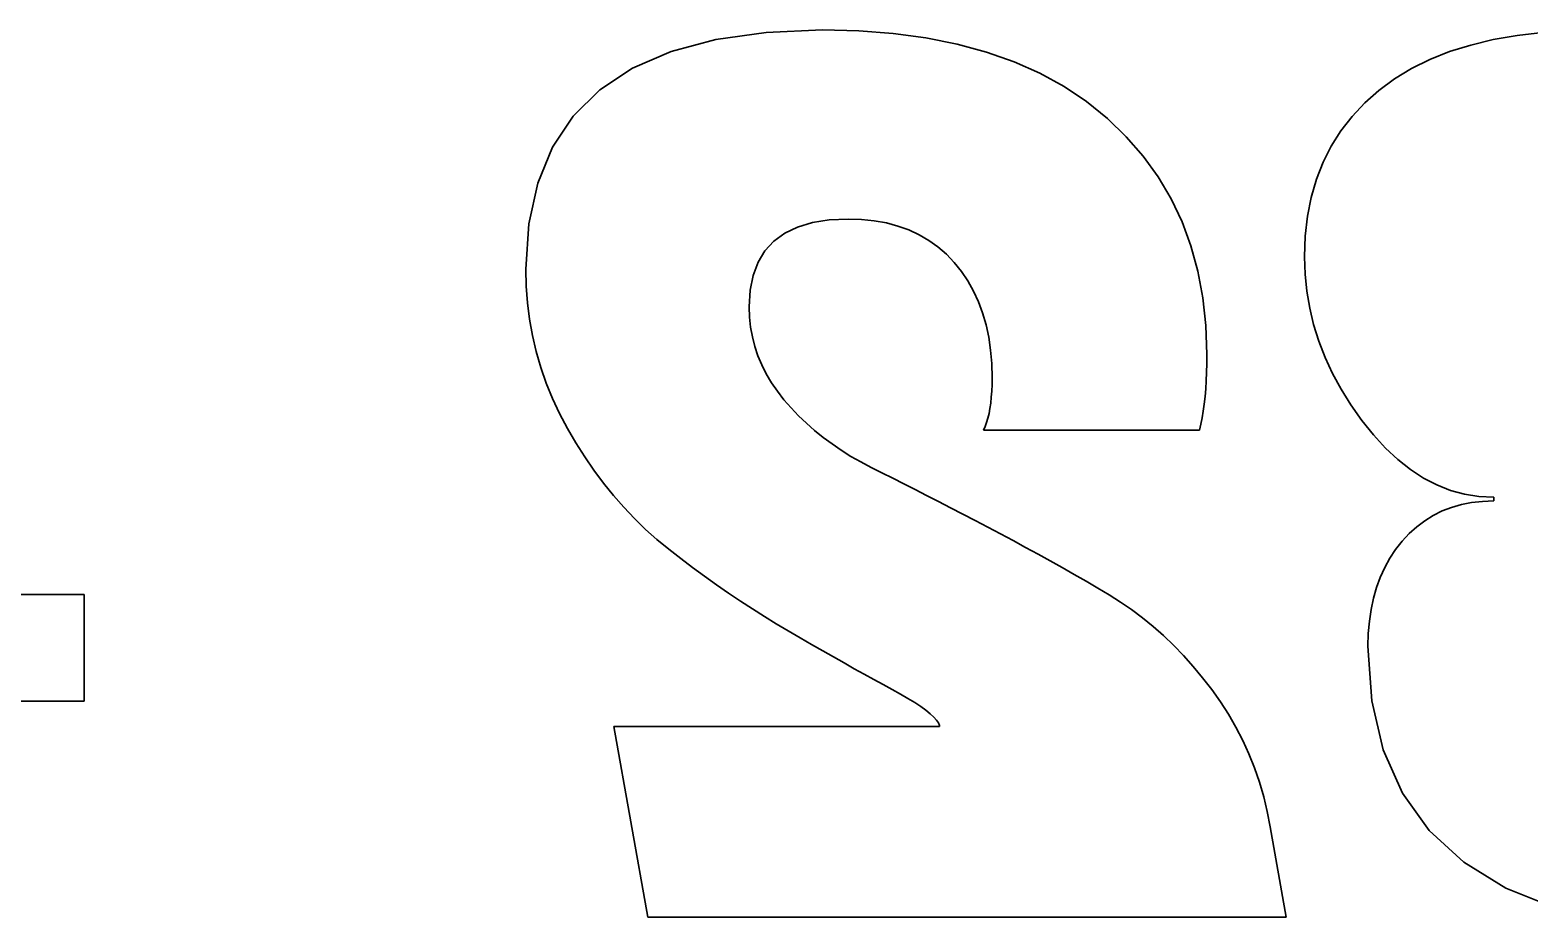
# Model space of a CAD drawing. Extents: x -10871 to 4979, y 1991 to 5869.
# Drawn here: x 261.9 to 402.3, y 4040 to 4123.1 of the extents above; entities that cross this region are included whole.
import ezdxf

# ---------------------------------------------------------------- set-up
doc = ezdxf.new("R2010")
doc.units = 0

msp = doc.modelspace()

# ---------------------------------------------------------------- linework, layer by layer
at = {"color": 7, "lineweight": 35, "ltscale": 0.107885}
msp.add_line((326.1, 4122.24), (321.93, 4121.12), dxfattribs=at)
at = {"color": 7, "lineweight": 35, "ltscale": 0.119269}
msp.add_line((330.82, 4122.91), (326.1, 4122.24), dxfattribs=at)
at = {"color": 7, "lineweight": 35, "ltscale": 0.132088}
msp.add_line((336.1, 4123.13), (330.82, 4122.91), dxfattribs=at)
at = {"color": 7, "lineweight": 35, "ltscale": 0.084902}
msp.add_line((339.5, 4123.05), (336.1, 4123.13), dxfattribs=at)
at = {"color": 7, "lineweight": 35, "ltscale": 0.081086}
msp.add_line((342.73, 4122.8), (339.5, 4123.05), dxfattribs=at)
at = {"color": 7, "lineweight": 35, "ltscale": 0.077514}
msp.add_line((345.8, 4122.39), (342.73, 4122.8), dxfattribs=at)
at = {"color": 7, "lineweight": 35, "ltscale": 0.07422}
msp.add_line((348.72, 4121.81), (345.8, 4122.39), dxfattribs=at)
at = {"color": 7, "lineweight": 35, "ltscale": 0.054306}
msp.add_line((398.95, 4122.23), (396.84, 4121.72), dxfattribs=at)
at = {"color": 7, "lineweight": 35, "ltscale": 0.056918}
msp.add_line((401.2, 4122.62), (398.95, 4122.23), dxfattribs=at)
at = {"color": 7, "lineweight": 35, "ltscale": 0.059732}
msp.add_line((403.57, 4122.91), (401.2, 4122.62), dxfattribs=at)
at = {"color": 7, "lineweight": 35, "ltscale": 0.098444}
msp.add_line((321.93, 4121.12), (318.32, 4119.55), dxfattribs=at)
at = {"color": 7, "lineweight": 35, "ltscale": 0.07124}
msp.add_line((351.47, 4121.06), (348.72, 4121.81), dxfattribs=at)
at = {"color": 7, "lineweight": 35, "ltscale": 0.068623}
msp.add_line((354.05, 4120.15), (351.47, 4121.06), dxfattribs=at)
at = {"color": 7, "lineweight": 35, "ltscale": 0.049798}
msp.add_line((394.86, 4121.1), (393.01, 4120.36), dxfattribs=at)
at = {"color": 7, "lineweight": 35, "ltscale": 0.051923}
msp.add_line((396.84, 4121.72), (394.86, 4121.1), dxfattribs=at)
at = {"color": 7, "lineweight": 35, "ltscale": 0.091539}
msp.add_line((318.32, 4119.55), (315.26, 4117.53), dxfattribs=at)
at = {"color": 7, "lineweight": 35, "ltscale": 0.066407}
msp.add_line((356.48, 4119.07), (354.05, 4120.15), dxfattribs=at)
at = {"color": 7, "lineweight": 35, "ltscale": 0.046465}
msp.add_line((391.29, 4119.51), (389.7, 4118.55), dxfattribs=at)
at = {"color": 7, "lineweight": 35, "ltscale": 0.047972}
msp.add_line((393.01, 4120.36), (391.29, 4119.51), dxfattribs=at)
at = {"color": 7, "lineweight": 35, "ltscale": 0.064636}
msp.add_line((358.75, 4117.83), (356.48, 4119.07), dxfattribs=at)
at = {"color": 7, "lineweight": 35, "ltscale": 0.063339}
msp.add_line((360.85, 4116.42), (358.75, 4117.83), dxfattribs=at)
at = {"color": 7, "lineweight": 35, "ltscale": 0.045331}
msp.add_line((389.7, 4118.55), (388.24, 4117.47), dxfattribs=at)
at = {"color": 7, "lineweight": 35, "ltscale": 0.087786}
msp.add_line((315.26, 4117.53), (312.76, 4115.06), dxfattribs=at)
at = {"color": 7, "lineweight": 35, "ltscale": 0.062547}
msp.add_line((362.8, 4114.84), (360.85, 4116.42), dxfattribs=at)
at = {"color": 7, "lineweight": 35, "ltscale": 0.044273}
msp.add_line((388.24, 4117.47), (386.91, 4116.3), dxfattribs=at)
at = {"color": 7, "lineweight": 35, "ltscale": 0.087565}
msp.add_line((312.76, 4115.06), (310.82, 4112.15), dxfattribs=at)
at = {"color": 7, "lineweight": 35, "ltscale": 0.042622}
msp.add_line((385.73, 4115.04), (384.68, 4113.69), dxfattribs=at)
at = {"color": 7, "lineweight": 35, "ltscale": 0.043266}
msp.add_line((386.91, 4116.3), (385.73, 4115.04), dxfattribs=at)
at = {"color": 7, "lineweight": 35, "ltscale": 0.061595}
msp.add_line((364.57, 4113.13), (362.8, 4114.84), dxfattribs=at)
at = {"color": 7, "lineweight": 35, "ltscale": 0.042376}
msp.add_line((384.68, 4113.69), (383.77, 4112.26), dxfattribs=at)
at = {"color": 7, "lineweight": 35, "ltscale": 0.090927}
msp.add_line((310.82, 4112.15), (309.43, 4108.79), dxfattribs=at)
at = {"color": 7, "lineweight": 35, "ltscale": 0.060401}
msp.add_line((366.15, 4111.31), (364.57, 4113.13), dxfattribs=at)
at = {"color": 7, "lineweight": 35, "ltscale": 0.042511}
msp.add_line((383.77, 4112.26), (383.01, 4110.74), dxfattribs=at)
at = {"color": 7, "lineweight": 35, "ltscale": 0.059676}
msp.add_line((367.55, 4109.37), (366.15, 4111.31), dxfattribs=at)
at = {"color": 7, "lineweight": 35, "ltscale": 0.04305}
msp.add_line((383.01, 4110.74), (382.38, 4109.14), dxfattribs=at)
at = {"color": 7, "lineweight": 35, "ltscale": 0.05944}
msp.add_line((368.76, 4107.32), (367.55, 4109.37), dxfattribs=at)
at = {"color": 7, "lineweight": 35, "ltscale": 0.097492}
msp.add_line((309.43, 4108.79), (308.6, 4104.98), dxfattribs=at)
at = {"color": 7, "lineweight": 35, "ltscale": 0.043964}
msp.add_line((382.38, 4109.14), (381.89, 4107.45), dxfattribs=at)
at = {"color": 7, "lineweight": 35, "ltscale": 0.059699}
msp.add_line((369.79, 4105.17), (368.76, 4107.32), dxfattribs=at)
at = {"color": 7, "lineweight": 35, "ltscale": 0.045221}
msp.add_line((381.89, 4107.45), (381.54, 4105.67), dxfattribs=at)
at = {"color": 7, "lineweight": 35, "ltscale": 0.036222}
msp.add_line((333.78, 4104.67), (335.17, 4105.08), dxfattribs=at)
at = {"color": 7, "lineweight": 35, "ltscale": 0.039841}
msp.add_line((335.17, 4105.08), (336.74, 4105.33), dxfattribs=at)
at = {"color": 7, "lineweight": 35, "ltscale": 0.044038}
msp.add_line((336.74, 4105.33), (338.5, 4105.41), dxfattribs=at)
at = {"color": 7, "lineweight": 35, "ltscale": 0.031316}
msp.add_line((338.5, 4105.41), (339.75, 4105.37), dxfattribs=at)
at = {"color": 7, "lineweight": 35, "ltscale": 0.030023}
msp.add_line((339.75, 4105.37), (340.95, 4105.25), dxfattribs=at)
at = {"color": 7, "lineweight": 35, "ltscale": 0.028891}
msp.add_line((340.95, 4105.25), (342.09, 4105.05), dxfattribs=at)
at = {"color": 7, "lineweight": 35, "ltscale": 0.060454}
msp.add_line((370.63, 4102.9), (369.79, 4105.17), dxfattribs=at)
at = {"color": 7, "lineweight": 35, "ltscale": 0.046814}
msp.add_line((381.54, 4105.67), (381.33, 4103.81), dxfattribs=at)
at = {"color": 7, "lineweight": 35, "ltscale": 0.106672}
msp.add_line((308.6, 4104.98), (308.32, 4100.72), dxfattribs=at)
at = {"color": 7, "lineweight": 35, "ltscale": 0.031495}
msp.add_line((331.56, 4103.35), (332.58, 4104.09), dxfattribs=at)
at = {"color": 7, "lineweight": 35, "ltscale": 0.033367}
msp.add_line((332.58, 4104.09), (333.78, 4104.67), dxfattribs=at)
at = {"color": 7, "lineweight": 35, "ltscale": 0.027929}
msp.add_line((342.09, 4105.05), (343.17, 4104.76), dxfattribs=at)
at = {"color": 7, "lineweight": 35, "ltscale": 0.027163}
msp.add_line((343.17, 4104.76), (344.19, 4104.4), dxfattribs=at)
at = {"color": 7, "lineweight": 35, "ltscale": 0.026606}
msp.add_line((344.19, 4104.4), (345.16, 4103.95), dxfattribs=at)
at = {"color": 7, "lineweight": 35, "ltscale": 0.026278}
msp.add_line((345.16, 4103.95), (346.07, 4103.42), dxfattribs=at)
at = {"color": 7, "lineweight": 35, "ltscale": 0.048701}
msp.add_line((381.33, 4103.81), (381.26, 4101.87), dxfattribs=at)
at = {"color": 7, "lineweight": 35, "ltscale": 0.031283}
msp.add_line((330.08, 4101.38), (330.72, 4102.45), dxfattribs=at)
at = {"color": 7, "lineweight": 35, "ltscale": 0.030764}
msp.add_line((330.72, 4102.45), (331.56, 4103.35), dxfattribs=at)
at = {"color": 7, "lineweight": 35, "ltscale": 0.026176}
msp.add_line((346.07, 4103.42), (346.92, 4102.81), dxfattribs=at)
at = {"color": 7, "lineweight": 35, "ltscale": 0.026308}
msp.add_line((346.92, 4102.81), (347.71, 4102.12), dxfattribs=at)
at = {"color": 7, "lineweight": 35, "ltscale": 0.061656}
msp.add_line((371.28, 4100.52), (370.63, 4102.9), dxfattribs=at)
at = {"color": 7, "lineweight": 35, "ltscale": 0.032971}
msp.add_line((329.61, 4100.14), (330.08, 4101.38), dxfattribs=at)
at = {"color": 7, "lineweight": 35, "ltscale": 0.026672}
msp.add_line((347.71, 4102.12), (348.45, 4101.35), dxfattribs=at)
at = {"color": 7, "lineweight": 35, "ltscale": 0.026894}
msp.add_line((348.45, 4101.35), (349.12, 4100.51), dxfattribs=at)
at = {"color": 7, "lineweight": 35, "ltscale": 0.040379}
for p, q in [((381.26, 4101.87), (381.32, 4100.25)), ((382.12, 4095.52), (382.61, 4093.98))]:
    msp.add_line(p, q, dxfattribs=at)
at = {"color": 7, "lineweight": 35, "ltscale": 0.039758}
msp.add_line((308.32, 4100.72), (308.36, 4099.13), dxfattribs=at)
at = {"color": 7, "lineweight": 35, "ltscale": 0.035668}
msp.add_line((329.33, 4098.74), (329.61, 4100.14), dxfattribs=at)
at = {"color": 7, "lineweight": 35, "ltscale": 0.026913}
msp.add_line((349.12, 4100.51), (349.73, 4099.62), dxfattribs=at)
at = {"color": 7, "lineweight": 35, "ltscale": 0.027134}
msp.add_line((349.73, 4099.62), (350.26, 4098.67), dxfattribs=at)
at = {"color": 7, "lineweight": 35, "ltscale": 0.063324}
msp.add_line((371.74, 4098.03), (371.28, 4100.52), dxfattribs=at)
at = {"color": 7, "lineweight": 35, "ltscale": 0.040108}
msp.add_line((381.32, 4100.25), (381.48, 4098.66), dxfattribs=at)
at = {"color": 7, "lineweight": 35, "ltscale": 0.039317}
msp.add_line((308.36, 4099.13), (308.47, 4097.56), dxfattribs=at)
at = {"color": 7, "lineweight": 35, "ltscale": 0.039168}
msp.add_line((329.24, 4097.18), (329.33, 4098.74), dxfattribs=at)
at = {"color": 7, "lineweight": 35, "ltscale": 0.027527}
msp.add_line((350.26, 4098.67), (350.72, 4097.67), dxfattribs=at)
at = {"color": 7, "lineweight": 35, "ltscale": 0.040009}
msp.add_line((381.48, 4098.66), (381.75, 4097.08), dxfattribs=at)
at = {"color": 7, "lineweight": 35, "ltscale": 0.038952}
msp.add_line((308.47, 4097.56), (308.67, 4096.02), dxfattribs=at)
at = {"color": 7, "lineweight": 35, "ltscale": 0.023793}
msp.add_line((329.27, 4096.23), (329.24, 4097.18), dxfattribs=at)
at = {"color": 7, "lineweight": 35, "ltscale": 0.028076}
msp.add_line((350.72, 4097.67), (351.11, 4096.62), dxfattribs=at)
at = {"color": 7, "lineweight": 35, "ltscale": 0.065389}
msp.add_line((372.02, 4095.43), (371.74, 4098.03), dxfattribs=at)
at = {"color": 7, "lineweight": 35, "ltscale": 0.040107}
msp.add_line((381.75, 4097.08), (382.12, 4095.52), dxfattribs=at)
at = {"color": 7, "lineweight": 35, "ltscale": 0.038724}
msp.add_line((308.67, 4096.02), (308.94, 4094.49), dxfattribs=at)
at = {"color": 7, "lineweight": 35, "ltscale": 0.023455}
msp.add_line((329.37, 4095.29), (329.27, 4096.23), dxfattribs=at)
at = {"color": 7, "lineweight": 35, "ltscale": 0.023224}
msp.add_line((329.54, 4094.38), (329.37, 4095.29), dxfattribs=at)
at = {"color": 7, "lineweight": 35, "ltscale": 0.028811}
msp.add_line((351.11, 4096.62), (351.43, 4095.51), dxfattribs=at)
at = {"color": 7, "lineweight": 35, "ltscale": 0.029684}
msp.add_line((351.43, 4095.51), (351.68, 4094.35), dxfattribs=at)
at = {"color": 7, "lineweight": 35, "ltscale": 0.067826}
msp.add_line((372.12, 4092.72), (372.02, 4095.43), dxfattribs=at)
at = {"color": 7, "lineweight": 35, "ltscale": 0.038578}
msp.add_line((308.94, 4094.49), (309.29, 4092.99), dxfattribs=at)
at = {"color": 7, "lineweight": 35, "ltscale": 0.023126}
msp.add_line((329.76, 4093.48), (329.54, 4094.38), dxfattribs=at)
at = {"color": 7, "lineweight": 35, "ltscale": 0.030693}
msp.add_line((351.68, 4094.35), (351.85, 4093.14), dxfattribs=at)
at = {"color": 7, "lineweight": 35, "ltscale": 0.040841}
msp.add_line((382.61, 4093.98), (383.2, 4092.45), dxfattribs=at)
at = {"color": 7, "lineweight": 35, "ltscale": 0.038542}
msp.add_line((309.29, 4092.99), (309.72, 4091.51), dxfattribs=at)
at = {"color": 7, "lineweight": 35, "ltscale": 0.02314}
msp.add_line((330.06, 4092.61), (329.76, 4093.48), dxfattribs=at)
at = {"color": 7, "lineweight": 35, "ltscale": 0.023291}
msp.add_line((330.41, 4091.75), (330.06, 4092.61), dxfattribs=at)
at = {"color": 7, "lineweight": 35, "ltscale": 0.031825}
msp.add_line((351.85, 4093.14), (351.96, 4091.87), dxfattribs=at)
at = {"color": 7, "lineweight": 35, "ltscale": 0.021326}
msp.add_line((372.11, 4091.87), (372.12, 4092.72), dxfattribs=at)
at = {"color": 7, "lineweight": 35, "ltscale": 0.041472}
msp.add_line((383.2, 4092.45), (383.9, 4090.95), dxfattribs=at)
at = {"color": 7, "lineweight": 35, "ltscale": 0.038612}
msp.add_line((309.72, 4091.51), (310.22, 4090.05), dxfattribs=at)
at = {"color": 7, "lineweight": 35, "ltscale": 0.023553}
msp.add_line((330.84, 4090.9), (330.41, 4091.75), dxfattribs=at)
at = {"color": 7, "lineweight": 35, "ltscale": 0.033069}
msp.add_line((351.96, 4091.87), (351.99, 4090.55), dxfattribs=at)
at = {"color": 7, "lineweight": 35, "ltscale": 0.019739}
msp.add_line((372.06, 4090.26), (372.09, 4091.05), dxfattribs=at)
at = {"color": 7, "lineweight": 35, "ltscale": 0.020526}
msp.add_line((372.09, 4091.05), (372.11, 4091.87), dxfattribs=at)
at = {"color": 7, "lineweight": 35, "ltscale": 0.038787}
msp.add_line((310.22, 4090.05), (310.81, 4088.61), dxfattribs=at)
at = {"color": 7, "lineweight": 35, "ltscale": 0.023929}
msp.add_line((331.33, 4090.08), (330.84, 4090.9), dxfattribs=at)
at = {"color": 7, "lineweight": 35, "ltscale": 0.024428}
msp.add_line((331.88, 4089.28), (331.33, 4090.08), dxfattribs=at)
at = {"color": 7, "lineweight": 35, "ltscale": 0.015301}
msp.add_line((351.99, 4089.9), (351.96, 4089.29), dxfattribs=at)
at = {"color": 7, "lineweight": 35, "ltscale": 0.016151}
msp.add_line((351.99, 4090.55), (351.99, 4089.9), dxfattribs=at)
at = {"color": 7, "lineweight": 35, "ltscale": 0.018959}
msp.add_line((372.01, 4089.5), (372.06, 4090.26), dxfattribs=at)
at = {"color": 7, "lineweight": 35, "ltscale": 0.042271}
msp.add_line((383.9, 4090.95), (384.7, 4089.46), dxfattribs=at)
at = {"color": 7, "lineweight": 35, "ltscale": 0.039066}
msp.add_line((310.81, 4088.61), (311.47, 4087.2), dxfattribs=at)
at = {"color": 7, "lineweight": 35, "ltscale": 0.025027}
msp.add_line((332.5, 4088.49), (331.88, 4089.28), dxfattribs=at)
at = {"color": 7, "lineweight": 35, "ltscale": 0.02536}
msp.add_line((333.17, 4087.73), (332.5, 4088.49), dxfattribs=at)
at = {"color": 7, "lineweight": 35, "ltscale": 0.013652}
msp.add_line((351.92, 4088.71), (351.87, 4088.17), dxfattribs=at)
at = {"color": 7, "lineweight": 35, "ltscale": 0.014469}
msp.add_line((351.96, 4089.29), (351.92, 4088.71), dxfattribs=at)
at = {"color": 7, "lineweight": 35, "ltscale": 0.017418}
msp.add_line((371.87, 4088.08), (371.95, 4088.78), dxfattribs=at)
at = {"color": 7, "lineweight": 35, "ltscale": 0.018193}
msp.add_line((371.95, 4088.78), (372.01, 4089.5), dxfattribs=at)
at = {"color": 7, "lineweight": 35, "ltscale": 0.043226}
msp.add_line((384.7, 4089.46), (385.62, 4088), dxfattribs=at)
at = {"color": 7, "lineweight": 35, "ltscale": 0.039446}
msp.add_line((311.47, 4087.2), (312.21, 4085.8), dxfattribs=at)
at = {"color": 7, "lineweight": 35, "ltscale": 0.025393}
msp.add_line((333.87, 4086.99), (333.17, 4087.73), dxfattribs=at)
at = {"color": 7, "lineweight": 35, "ltscale": 0.025473}
msp.add_line((334.6, 4086.29), (333.87, 4086.99), dxfattribs=at)
at = {"color": 7, "lineweight": 35, "ltscale": 0.011308}
msp.add_line((351.71, 4087.19), (351.6, 4086.75), dxfattribs=at)
at = {"color": 7, "lineweight": 35, "ltscale": 0.012062}
msp.add_line((351.79, 4087.66), (351.71, 4087.19), dxfattribs=at)
at = {"color": 7, "lineweight": 35, "ltscale": 0.012847}
msp.add_line((351.87, 4088.17), (351.79, 4087.66), dxfattribs=at)
at = {"color": 7, "lineweight": 35, "ltscale": 0.015932}
msp.add_line((371.68, 4086.79), (371.78, 4087.42), dxfattribs=at)
at = {"color": 7, "lineweight": 35, "ltscale": 0.016672}
msp.add_line((371.78, 4087.42), (371.87, 4088.08), dxfattribs=at)
at = {"color": 7, "lineweight": 35, "ltscale": 0.044333}
msp.add_line((385.62, 4088), (386.64, 4086.55), dxfattribs=at)
at = {"color": 7, "lineweight": 35, "ltscale": 0.039338}
msp.add_line((312.21, 4085.8), (313, 4084.44), dxfattribs=at)
at = {"color": 7, "lineweight": 35, "ltscale": 0.025598}
msp.add_line((335.37, 4085.61), (334.6, 4086.29), dxfattribs=at)
at = {"color": 7, "lineweight": 35, "ltscale": 0.025766}
msp.add_line((336.17, 4084.96), (335.37, 4085.61), dxfattribs=at)
at = {"color": 7, "lineweight": 35, "ltscale": 0.009247}
msp.add_line((351.35, 4085.97), (351.19, 4085.63), dxfattribs=at)
at = {"color": 7, "lineweight": 35}
for p, q in [((351.19, 4085.63), (371.43, 4085.63)), ((266.94, 4070.23), (241.94, 4070.23)), ((241.94, 4060.23), (266.94, 4060.23)), ((347.08, 4057.85), (316.55, 4057.85)), ((319.75, 4040.01), (379.55, 4040.01))]:
    msp.add_line(p, q, dxfattribs=at)
at = {"color": 7, "lineweight": 35, "ltscale": 0.009892}
msp.add_line((351.48, 4086.34), (351.35, 4085.97), dxfattribs=at)
at = {"color": 7, "lineweight": 35, "ltscale": 0.010585}
msp.add_line((351.6, 4086.75), (351.48, 4086.34), dxfattribs=at)
at = {"color": 7, "lineweight": 35, "ltscale": 0.014489}
msp.add_line((371.43, 4085.63), (371.56, 4086.2), dxfattribs=at)
at = {"color": 7, "lineweight": 35, "ltscale": 0.015205}
msp.add_line((371.56, 4086.2), (371.68, 4086.79), dxfattribs=at)
at = {"color": 7, "lineweight": 35, "ltscale": 0.043748}
msp.add_line((386.64, 4086.55), (387.73, 4085.18), dxfattribs=at)
at = {"color": 7, "lineweight": 35, "ltscale": 0.038716}
msp.add_line((313, 4084.44), (313.83, 4083.14), dxfattribs=at)
at = {"color": 7, "lineweight": 35, "ltscale": 0.025987}
msp.add_line((337.01, 4084.34), (336.17, 4084.96), dxfattribs=at)
at = {"color": 7, "lineweight": 35, "ltscale": 0.026245}
msp.add_line((337.87, 4083.75), (337.01, 4084.34), dxfattribs=at)
at = {"color": 7, "lineweight": 35, "ltscale": 0.041536}
msp.add_line((387.73, 4085.18), (388.85, 4083.95), dxfattribs=at)
at = {"color": 7, "lineweight": 35, "ltscale": 0.038133}
msp.add_line((313.83, 4083.14), (314.69, 4081.88), dxfattribs=at)
at = {"color": 7, "lineweight": 35, "ltscale": 0.02655}
for p, q in [((338.77, 4083.18), (337.87, 4083.75)), ((339.09, 4063.28), (340.02, 4062.77))]:
    msp.add_line(p, q, dxfattribs=at)
at = {"color": 7, "lineweight": 35, "ltscale": 0.026893}
msp.add_line((339.71, 4082.65), (338.77, 4083.18), dxfattribs=at)
at = {"color": 7, "lineweight": 35, "ltscale": 0.027278}
msp.add_line((340.68, 4082.14), (339.71, 4082.65), dxfattribs=at)
at = {"color": 7, "lineweight": 35, "ltscale": 0.039532}
msp.add_line((388.85, 4083.95), (390.01, 4082.87), dxfattribs=at)
at = {"color": 7, "lineweight": 35, "ltscale": 0.037796}
msp.add_line((390.01, 4082.87), (391.19, 4081.94), dxfattribs=at)
at = {"color": 7, "lineweight": 35, "ltscale": 0.037608}
msp.add_line((314.69, 4081.88), (315.59, 4080.67), dxfattribs=at)
at = {"color": 7, "lineweight": 35, "ltscale": 0.0278}
msp.add_line((341.67, 4081.65), (340.68, 4082.14), dxfattribs=at)
at = {"color": 7, "lineweight": 35, "ltscale": 0.028442}
msp.add_line((342.69, 4081.13), (341.67, 4081.65), dxfattribs=at)
at = {"color": 7, "lineweight": 35, "ltscale": 0.036341}
msp.add_line((391.19, 4081.94), (392.41, 4081.14), dxfattribs=at)
at = {"color": 7, "lineweight": 35, "ltscale": 0.037144}
msp.add_line((315.59, 4080.67), (316.52, 4079.51), dxfattribs=at)
at = {"color": 7, "lineweight": 35, "ltscale": 0.029085}
msp.add_line((343.72, 4080.61), (342.69, 4081.13), dxfattribs=at)
at = {"color": 7, "lineweight": 35, "ltscale": 0.029721}
msp.add_line((344.78, 4080.07), (343.72, 4080.61), dxfattribs=at)
at = {"color": 7, "lineweight": 35, "ltscale": 0.03036}
msp.add_line((345.86, 4079.51), (344.78, 4080.07), dxfattribs=at)
at = {"color": 7, "lineweight": 35, "ltscale": 0.035222}
msp.add_line((392.41, 4081.14), (393.66, 4080.5), dxfattribs=at)
at = {"color": 7, "lineweight": 35, "ltscale": 0.034459}
msp.add_line((393.66, 4080.5), (394.94, 4079.99), dxfattribs=at)
at = {"color": 7, "lineweight": 35, "ltscale": 0.03408}
msp.add_line((394.94, 4079.99), (396.26, 4079.63), dxfattribs=at)
at = {"color": 7, "lineweight": 35, "ltscale": 0.036727}
msp.add_line((316.52, 4079.51), (317.49, 4078.41), dxfattribs=at)
at = {"color": 7, "lineweight": 35, "ltscale": 0.036373}
msp.add_line((317.49, 4078.41), (318.49, 4077.35), dxfattribs=at)
at = {"color": 7, "lineweight": 35, "ltscale": 0.030998}
msp.add_line((346.97, 4078.95), (345.86, 4079.51), dxfattribs=at)
at = {"color": 7, "lineweight": 35, "ltscale": 0.031641}
msp.add_line((348.09, 4078.37), (346.97, 4078.95), dxfattribs=at)
at = {"color": 7, "lineweight": 35, "ltscale": 0.023564}
msp.add_line((395.03, 4078.4), (394.15, 4078.06), dxfattribs=at)
at = {"color": 7, "lineweight": 35, "ltscale": 0.023992}
msp.add_line((395.96, 4078.66), (395.03, 4078.4), dxfattribs=at)
at = {"color": 7, "lineweight": 35, "ltscale": 0.02461}
msp.add_line((396.92, 4078.85), (395.96, 4078.66), dxfattribs=at)
at = {"color": 7, "lineweight": 35, "ltscale": 0.034103}
msp.add_line((396.26, 4079.63), (397.61, 4079.41), dxfattribs=at)
at = {"color": 7, "lineweight": 35, "ltscale": 0.025396}
msp.add_line((397.93, 4078.96), (396.92, 4078.85), dxfattribs=at)
at = {"color": 7, "lineweight": 35, "ltscale": 0.034518}
msp.add_line((397.61, 4079.41), (398.99, 4079.34), dxfattribs=at)
at = {"color": 7, "lineweight": 35, "ltscale": 0.026344}
msp.add_line((398.99, 4079), (397.93, 4078.96), dxfattribs=at)
at = {"color": 7, "lineweight": 35, "ltscale": 0.008575}
msp.add_line((398.99, 4079.34), (398.99, 4079), dxfattribs=at)
at = {"color": 7, "lineweight": 35, "ltscale": 0.036081}
msp.add_line((318.49, 4077.35), (319.52, 4076.34), dxfattribs=at)
at = {"color": 7, "lineweight": 35, "ltscale": 0.032281}
msp.add_line((349.24, 4077.77), (348.09, 4078.37), dxfattribs=at)
at = {"color": 7, "lineweight": 35, "ltscale": 0.032921}
msp.add_line((350.4, 4077.16), (349.24, 4077.77), dxfattribs=at)
at = {"color": 7, "lineweight": 35, "ltscale": 0.033561}
msp.add_line((351.59, 4076.54), (350.4, 4077.16), dxfattribs=at)
at = {"color": 7, "lineweight": 35, "ltscale": 0.023467}
msp.add_line((392.53, 4077.15), (391.78, 4076.58), dxfattribs=at)
at = {"color": 7, "lineweight": 35, "ltscale": 0.0233}
msp.add_line((393.32, 4077.64), (392.53, 4077.15), dxfattribs=at)
at = {"color": 7, "lineweight": 35, "ltscale": 0.023326}
msp.add_line((394.15, 4078.06), (393.32, 4077.64), dxfattribs=at)
at = {"color": 7, "lineweight": 35, "ltscale": 0.035849}
msp.add_line((319.52, 4076.34), (320.59, 4075.39), dxfattribs=at)
at = {"color": 7, "lineweight": 35, "ltscale": 0.033748}
msp.add_line((352.79, 4075.91), (351.59, 4076.54), dxfattribs=at)
at = {"color": 7, "lineweight": 35, "ltscale": 0.033482}
msp.add_line((353.97, 4075.28), (352.79, 4075.91), dxfattribs=at)
at = {"color": 7, "lineweight": 35, "ltscale": 0.024392}
msp.add_line((391.07, 4075.94), (390.41, 4075.23), dxfattribs=at)
at = {"color": 7, "lineweight": 35, "ltscale": 0.023834}
msp.add_line((391.78, 4076.58), (391.07, 4075.94), dxfattribs=at)
at = {"color": 7, "lineweight": 35, "ltscale": 0.035683}
msp.add_line((320.59, 4075.39), (321.7, 4074.48), dxfattribs=at)
at = {"color": 7, "lineweight": 35, "ltscale": 0.035449}
msp.add_line((321.7, 4074.48), (322.82, 4073.61), dxfattribs=at)
at = {"color": 7, "lineweight": 35, "ltscale": 0.033222}
msp.add_line((355.14, 4074.65), (353.97, 4075.28), dxfattribs=at)
at = {"color": 7, "lineweight": 35, "ltscale": 0.032956}
msp.add_line((356.3, 4074.02), (355.14, 4074.65), dxfattribs=at)
at = {"color": 7, "lineweight": 35, "ltscale": 0.024672}
msp.add_line((389.8, 4074.45), (389.26, 4073.63), dxfattribs=at)
at = {"color": 7, "lineweight": 35, "ltscale": 0.024682}
msp.add_line((390.41, 4075.23), (389.8, 4074.45), dxfattribs=at)
at = {"color": 7, "lineweight": 35, "ltscale": 0.035102}
msp.add_line((322.82, 4073.61), (323.94, 4072.77), dxfattribs=at)
at = {"color": 7, "lineweight": 35, "ltscale": 0.034759}
msp.add_line((323.94, 4072.77), (325.06, 4071.95), dxfattribs=at)
at = {"color": 7, "lineweight": 35, "ltscale": 0.032698}
msp.add_line((357.44, 4073.38), (356.3, 4074.02), dxfattribs=at)
at = {"color": 7, "lineweight": 35, "ltscale": 0.032434}
msp.add_line((358.57, 4072.75), (357.44, 4073.38), dxfattribs=at)
at = {"color": 7, "lineweight": 35, "ltscale": 0.024819}
msp.add_line((389.26, 4073.63), (388.78, 4072.76), dxfattribs=at)
at = {"color": 7, "lineweight": 35, "ltscale": 0.034423}
msp.add_line((325.06, 4071.95), (326.18, 4071.15), dxfattribs=at)
at = {"color": 7, "lineweight": 35, "ltscale": 0.032175}
msp.add_line((359.69, 4072.11), (358.57, 4072.75), dxfattribs=at)
at = {"color": 7, "lineweight": 35, "ltscale": 0.031917}
msp.add_line((360.8, 4071.47), (359.69, 4072.11), dxfattribs=at)
at = {"color": 7, "lineweight": 35, "ltscale": 0.031662}
msp.add_line((361.89, 4070.84), (360.8, 4071.47), dxfattribs=at)
at = {"color": 7, "lineweight": 35, "ltscale": 0.025575}
msp.add_line((388.36, 4071.84), (388.01, 4070.88), dxfattribs=at)
at = {"color": 7, "lineweight": 35, "ltscale": 0.025119}
msp.add_line((388.78, 4072.76), (388.36, 4071.84), dxfattribs=at)
at = {"color": 7, "lineweight": 35, "ltscale": 0.25}
msp.add_line((266.94, 4060.23), (266.94, 4070.23), dxfattribs=at)
at = {"color": 7, "lineweight": 35, "ltscale": 0.034094}
msp.add_line((326.18, 4071.15), (327.3, 4070.37), dxfattribs=at)
at = {"color": 7, "lineweight": 35, "ltscale": 0.033772}
msp.add_line((327.3, 4070.37), (328.42, 4069.61), dxfattribs=at)
at = {"color": 7, "lineweight": 35, "ltscale": 0.031403}
msp.add_line((362.97, 4070.2), (361.89, 4070.84), dxfattribs=at)
at = {"color": 7, "lineweight": 35, "ltscale": 0.03135}
msp.add_line((364.03, 4069.53), (362.97, 4070.2), dxfattribs=at)
at = {"color": 7, "lineweight": 35, "ltscale": 0.026163}
msp.add_line((388.01, 4070.88), (387.72, 4069.88), dxfattribs=at)
at = {"color": 7, "lineweight": 35, "ltscale": 0.033454}
msp.add_line((328.42, 4069.61), (329.54, 4068.88), dxfattribs=at)
at = {"color": 7, "lineweight": 35, "ltscale": 0.033148}
msp.add_line((329.54, 4068.88), (330.66, 4068.17), dxfattribs=at)
at = {"color": 7, "lineweight": 35, "ltscale": 0.031548}
msp.add_line((365.07, 4068.82), (364.03, 4069.53), dxfattribs=at)
at = {"color": 7, "lineweight": 35, "ltscale": 0.0318}
msp.add_line((366.09, 4068.05), (365.07, 4068.82), dxfattribs=at)
at = {"color": 7, "lineweight": 35, "ltscale": 0.027726}
msp.add_line((387.5, 4068.82), (387.34, 4067.73), dxfattribs=at)
at = {"color": 7, "lineweight": 35, "ltscale": 0.02689}
msp.add_line((387.72, 4069.88), (387.5, 4068.82), dxfattribs=at)
at = {"color": 7, "lineweight": 35, "ltscale": 0.032847}
msp.add_line((330.66, 4068.17), (331.78, 4067.49), dxfattribs=at)
at = {"color": 7, "lineweight": 35, "ltscale": 0.032548}
msp.add_line((331.78, 4067.49), (332.9, 4066.82), dxfattribs=at)
at = {"color": 7, "lineweight": 35, "ltscale": 0.032104}
msp.add_line((367.09, 4067.24), (366.09, 4068.05), dxfattribs=at)
at = {"color": 7, "lineweight": 35, "ltscale": 0.032469}
msp.add_line((368.06, 4066.38), (367.09, 4067.24), dxfattribs=at)
at = {"color": 7, "lineweight": 35, "ltscale": 0.028683}
msp.add_line((387.34, 4067.73), (387.24, 4066.58), dxfattribs=at)
at = {"color": 7, "lineweight": 35, "ltscale": 0.031955}
msp.add_line((332.9, 4066.82), (334.01, 4066.18), dxfattribs=at)
at = {"color": 7, "lineweight": 35, "ltscale": 0.031054}
msp.add_line((334.01, 4066.18), (335.08, 4065.56), dxfattribs=at)
at = {"color": 7, "lineweight": 35, "ltscale": 0.03288}
msp.add_line((369.01, 4065.47), (368.06, 4066.38), dxfattribs=at)
at = {"color": 7, "lineweight": 35, "ltscale": 0.029741}
msp.add_line((387.24, 4066.58), (387.21, 4065.39), dxfattribs=at)
at = {"color": 7, "lineweight": 35, "ltscale": 0.030154}
msp.add_line((335.08, 4065.56), (336.13, 4064.96), dxfattribs=at)
at = {"color": 7, "lineweight": 35, "ltscale": 0.02925}
msp.add_line((336.13, 4064.96), (337.14, 4064.38), dxfattribs=at)
at = {"color": 7, "lineweight": 35, "ltscale": 0.028353}
msp.add_line((337.14, 4064.38), (338.13, 4063.82), dxfattribs=at)
at = {"color": 7, "lineweight": 35, "ltscale": 0.033342}
msp.add_line((369.93, 4064.51), (369.01, 4065.47), dxfattribs=at)
at = {"color": 7, "lineweight": 35, "ltscale": 0.033856}
msp.add_line((370.84, 4063.5), (369.93, 4064.51), dxfattribs=at)
at = {"color": 7, "lineweight": 35, "ltscale": 0.128482}
msp.add_line((387.21, 4065.39), (387.57, 4060.27), dxfattribs=at)
at = {"color": 7, "lineweight": 35, "ltscale": 0.027453}
msp.add_line((338.13, 4063.82), (339.09, 4063.28), dxfattribs=at)
at = {"color": 7, "lineweight": 35, "ltscale": 0.034413}
msp.add_line((371.72, 4062.44), (370.84, 4063.5), dxfattribs=at)
at = {"color": 7, "lineweight": 35, "ltscale": 0.025654}
msp.add_line((340.02, 4062.77), (340.91, 4062.27), dxfattribs=at)
at = {"color": 7, "lineweight": 35, "ltscale": 0.024754}
msp.add_line((340.91, 4062.27), (341.78, 4061.79), dxfattribs=at)
at = {"color": 7, "lineweight": 35, "ltscale": 0.023854}
msp.add_line((341.78, 4061.79), (342.62, 4061.34), dxfattribs=at)
at = {"color": 7, "lineweight": 35, "ltscale": 0.035014}
msp.add_line((372.57, 4061.34), (371.72, 4062.44), dxfattribs=at)
at = {"color": 7, "lineweight": 35, "ltscale": 0.022449}
msp.add_line((342.62, 4061.34), (343.4, 4060.9), dxfattribs=at)
at = {"color": 7, "lineweight": 35, "ltscale": 0.020538}
msp.add_line((343.4, 4060.9), (344.11, 4060.49), dxfattribs=at)
at = {"color": 7, "lineweight": 35, "ltscale": 0.018643}
msp.add_line((344.11, 4060.49), (344.75, 4060.1), dxfattribs=at)
at = {"color": 7, "lineweight": 35, "ltscale": 0.035201}
msp.add_line((373.39, 4060.19), (372.57, 4061.34), dxfattribs=at)
at = {"color": 7, "lineweight": 35, "ltscale": 0.03501}
msp.add_line((374.15, 4059.01), (373.39, 4060.19), dxfattribs=at)
at = {"color": 7, "lineweight": 35, "ltscale": 0.117792}
msp.add_line((387.57, 4060.27), (388.64, 4055.68), dxfattribs=at)
at = {"color": 7, "lineweight": 35, "ltscale": 0.016758}
msp.add_line((344.75, 4060.1), (345.31, 4059.73), dxfattribs=at)
at = {"color": 7, "lineweight": 35, "ltscale": 0.014899}
msp.add_line((345.31, 4059.73), (345.79, 4059.38), dxfattribs=at)
at = {"color": 7, "lineweight": 35, "ltscale": 0.013065}
msp.add_line((345.79, 4059.38), (346.2, 4059.05), dxfattribs=at)
at = {"color": 7, "lineweight": 35, "ltscale": 0.011278}
msp.add_line((346.2, 4059.05), (346.53, 4058.75), dxfattribs=at)
at = {"color": 7, "lineweight": 35, "ltscale": 0.00956}
msp.add_line((346.53, 4058.75), (346.79, 4058.46), dxfattribs=at)
at = {"color": 7, "lineweight": 35, "ltscale": 0.034898}
msp.add_line((374.84, 4057.8), (374.15, 4059.01), dxfattribs=at)
at = {"color": 7, "lineweight": 35, "ltscale": 0.45303}
msp.add_line((316.55, 4057.85), (319.75, 4040.01), dxfattribs=at)
at = {"color": 7, "lineweight": 35, "ltscale": 0.007957}
msp.add_line((346.79, 4058.46), (346.97, 4058.2), dxfattribs=at)
at = {"color": 7, "lineweight": 35, "ltscale": 0.006552}
msp.add_line((346.97, 4058.2), (347.08, 4057.96), dxfattribs=at)
at = {"color": 7, "lineweight": 35, "ltscale": 0.002856}
msp.add_line((347.08, 4057.96), (347.08, 4057.85), dxfattribs=at)
at = {"color": 7, "lineweight": 35, "ltscale": 0.034856}
msp.add_line((375.48, 4056.56), (374.84, 4057.8), dxfattribs=at)
at = {"color": 7, "lineweight": 35, "ltscale": 0.034912}
msp.add_line((376.06, 4055.29), (375.48, 4056.56), dxfattribs=at)
at = {"color": 7, "lineweight": 35, "ltscale": 0.035031}
msp.add_line((376.58, 4053.99), (376.06, 4055.29), dxfattribs=at)
at = {"color": 7, "lineweight": 35, "ltscale": 0.110695}
msp.add_line((388.64, 4055.68), (390.44, 4051.63), dxfattribs=at)
at = {"color": 7, "lineweight": 35, "ltscale": 0.035245}
msp.add_line((377.04, 4052.66), (376.58, 4053.99), dxfattribs=at)
at = {"color": 7, "lineweight": 35, "ltscale": 0.03552}
msp.add_line((377.44, 4051.29), (377.04, 4052.66), dxfattribs=at)
at = {"color": 7, "lineweight": 35, "ltscale": 0.035883}
msp.add_line((377.78, 4049.9), (377.44, 4051.29), dxfattribs=at)
at = {"color": 7, "lineweight": 35, "ltscale": 0.107872}
msp.add_line((390.44, 4051.63), (392.95, 4048.13), dxfattribs=at)
at = {"color": 7, "lineweight": 35, "ltscale": 0.03632}
msp.add_line((378.06, 4048.47), (377.78, 4049.9), dxfattribs=at)
at = {"color": 7, "lineweight": 35, "ltscale": 0.214756}
msp.add_line((379.55, 4040.01), (378.06, 4048.47), dxfattribs=at)
at = {"color": 7, "lineweight": 35, "ltscale": 0.109688}
msp.add_line((392.95, 4048.13), (396.18, 4045.16), dxfattribs=at)
at = {"color": 7, "lineweight": 35, "ltscale": 0.115902}
msp.add_line((396.18, 4045.16), (400.13, 4042.73), dxfattribs=at)
at = {"color": 7, "lineweight": 35, "ltscale": 0.125868}
msp.add_line((400.13, 4042.73), (404.8, 4040.84), dxfattribs=at)

doc.saveas('drawing.dxf')
